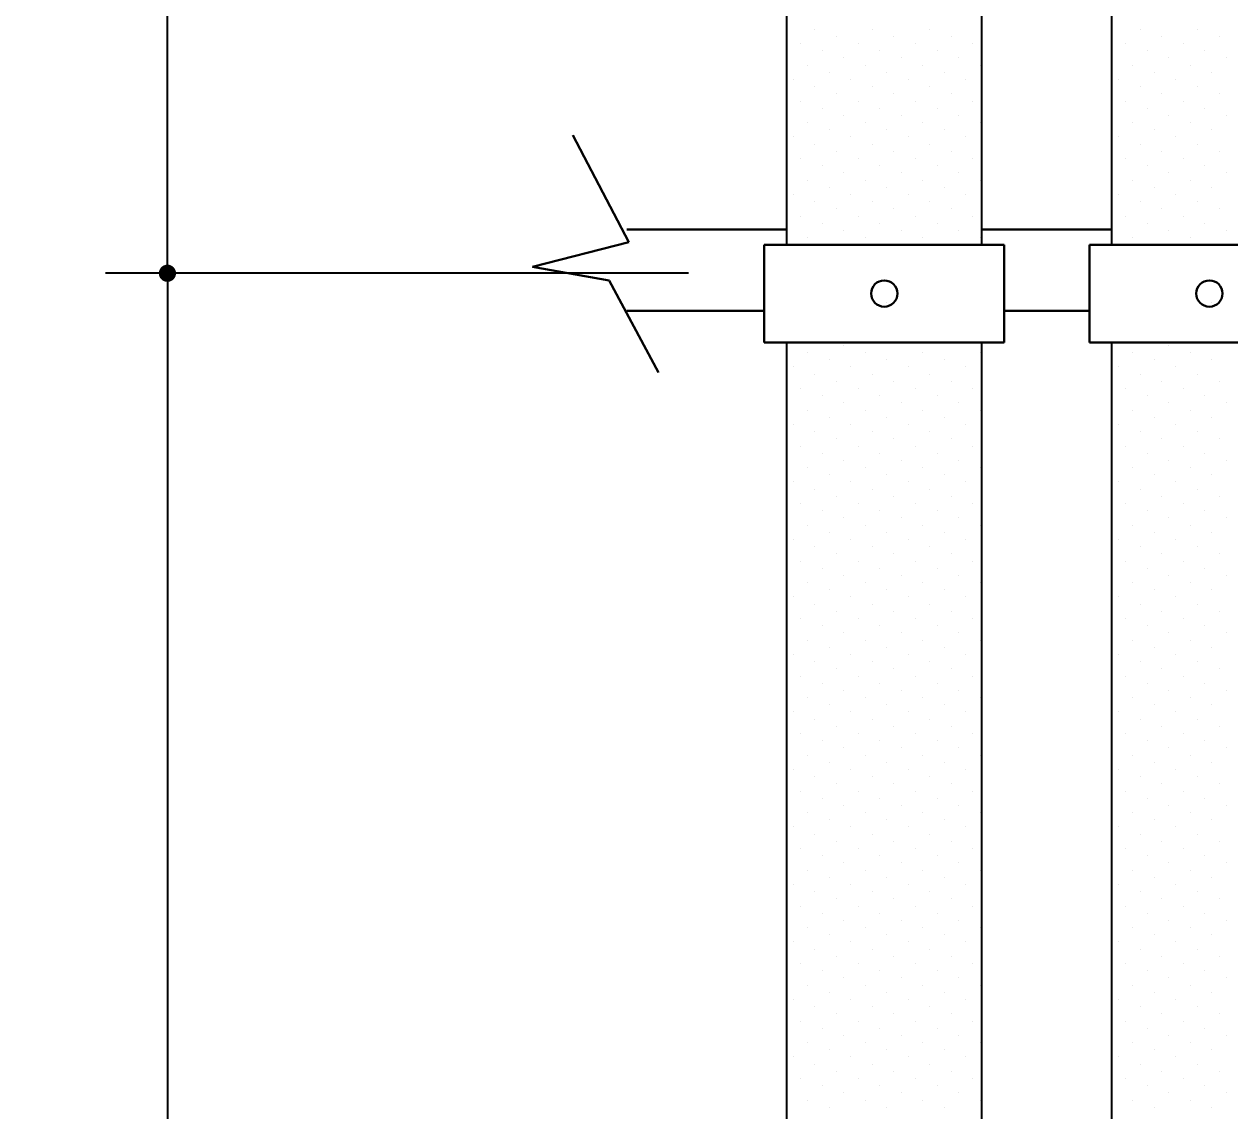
# Model space of a CAD drawing. Extents: x -508 to 92, y -98 to -31.
# Drawn here: x -128.366 to -124.86, y -48.148 to -44.99 of the extents above; entities that cross this region are included whole.
import ezdxf

# ---------------------------------------------------------------- set-up
doc = ezdxf.new("R2010")
doc.units = 0
doc.header["$MEASUREMENT"] = 0
doc.header["$PDMODE"] = 35
doc.layers.get('0').update_dxf_attribs({"linetype": 'CONTINUOUS', "lineweight": 30})
doc.layers.get('Defpoints').update_dxf_attribs({"linetype": 'CONTINUOUS'})
doc.layers.add('BLUE', color=3, linetype='CONTINUOUS')
doc.dimstyles.get("Standard").update_dxf_attribs({"dimtxt": 0.15, "dimasz": 0.05, "dimexe": 0.18, "dimexo": 0.0625, "dimgap": 0.09, "dimtad": 0, "dimtih": 1, "dimtoh": 1, "dimzin": 0, "dimdsep": 46, "dimtxsty": 'Standard', "dimblk": 'DOT', "dimcen": 0.09, "dimadec": 0, "dimazin": 0, "dimtfac": 1, "dimtofl": 0, "dimtmove": 0, "dimatfit": 3, "dimldrblk": 'DOT', "dimfxl": 1, "dimtolj": 1, "dimtzin": 0, "dimarcsym": 0})

# ---------------------------------------------------------------- blocks, each defined once
blk = doc.blocks.new('_Dot')
at = {"color": 0, "linetype": 'ByBlock', "lineweight": -2}
blk.add_line((-0.5, 0), (-1, 0), dxfattribs=at)
at = {"color": 0, "linetype": 'ByBlock', "const_width": 0.5}
blk.add_lwpolyline([(-0.25, 0, 1), (0.25, 0, 1)], format="xyb", close=True, dxfattribs=at)
blk = doc.blocks.new('*D47')
at = {"color": 0, "lineweight": -2, "transparency": 16777216}
for p, q in [((-126.4344, -45.7141), (-128.1293, -45.7141)), ((-127.9493, -45.7641), (-127.9493, -48.2056)), ((-127.9493, -50.977), (-127.9493, -48.5356)), ((-126.4567, -51.027), (-128.1293, -51.027))]:
    blk.add_line(p, q, dxfattribs=at)
at = {"layer": 'Defpoints', "color": 0, "transparency": 16777216}
for p in [(-126.3719, -45.7141), (-127.9493, -51.027), (-126.3942, -51.027)]:
    blk.add_point(p, dxfattribs=at)
at = {"color": 0, "lineweight": -2, "transparency": 16777216, "xscale": 0.05, "yscale": 0.05, "zscale": 0.05}
for p, rotation in [((-127.9493, -45.7141), 90), ((-127.9493, -51.027), 270)]:
    blk.add_blockref('_Dot', p, dxfattribs=dict(at, rotation=rotation))
at = {"color": 0, "transparency": 16777216, "insert": (-127.9493, -48.3706), "char_height": 0.15, "attachment_point": 5}
blk.add_mtext('\\A1;1000mm', dxfattribs=at)
blk = doc.blocks.new('*D48')
at = {"color": 0, "lineweight": -2, "transparency": 16777216}
for p, q in [((-126.4504, -40.5143), (-128.1293, -40.5143)), ((-127.9493, -40.5643), (-127.9493, -42.9492)), ((-127.9493, -45.6641), (-127.9493, -43.2792)), ((-126.4344, -45.7141), (-128.1293, -45.7141))]:
    blk.add_line(p, q, dxfattribs=at)
at = {"layer": 'Defpoints', "color": 0, "transparency": 16777216}
for p in [(-126.3879, -40.5143), (-127.9493, -45.7141), (-126.3719, -45.7141)]:
    blk.add_point(p, dxfattribs=at)
at = {"color": 0, "lineweight": -2, "transparency": 16777216, "xscale": 0.05, "yscale": 0.05, "zscale": 0.05}
for p, rotation in [((-127.9493, -40.5143), 90), ((-127.9493, -45.7141), 270)]:
    blk.add_blockref('_Dot', p, dxfattribs=dict(at, rotation=rotation))
at = {"color": 0, "transparency": 16777216, "insert": (-127.9493, -43.1142), "char_height": 0.15, "attachment_point": 5}
blk.add_mtext('\\A1;1000mm', dxfattribs=at)

msp = doc.modelspace()

# ---------------------------------------------------------------- linework, layer by layer
at = {"color": 0}
for p, q in [((-126.0668, -45.0047), (-126.0668, -45.0047)), ((-125.8997, -45.0047), (-125.8997, -45.0047)), ((-125.7326, -45.0047), (-125.7326, -45.0047)), ((-125.1215, -45.0047), (-125.1215, -45.0047)), ((-124.9544, -45.0047), (-124.9544, -45.0047)), ((-126.0042, -45.0256), (-126.0042, -45.0256)), ((-125.837, -45.0256), (-125.837, -45.0256)), ((-125.6699, -45.0256), (-125.6699, -45.0256)), ((-125.0589, -45.0256), (-125.0589, -45.0256)), ((-124.8918, -45.0256), (-124.8918, -45.0256)), ((-126.1086, -45.0465), (-126.1086, -45.0465)), ((-126.0459, -45.0674), (-126.0459, -45.0674)), ((-125.9415, -45.0465), (-125.9415, -45.0465)), ((-125.8788, -45.0674), (-125.8788, -45.0674)), ((-125.7744, -45.0465), (-125.7744, -45.0465)), ((-125.7117, -45.0674), (-125.7117, -45.0674)), ((-125.6073, -45.0465), (-125.6073, -45.0465)), ((-125.1633, -45.0465), (-125.1633, -45.0465)), ((-125.1006, -45.0674), (-125.1006, -45.0674)), ((-124.9962, -45.0465), (-124.9962, -45.0465)), ((-124.9335, -45.0674), (-124.9335, -45.0674)), ((-126.0877, -45.1092), (-126.0877, -45.1092)), ((-125.9833, -45.0883), (-125.9833, -45.0883)), ((-125.9206, -45.1092), (-125.9206, -45.1092)), ((-125.8162, -45.0883), (-125.8162, -45.0883)), ((-125.7535, -45.1092), (-125.7535, -45.1092)), ((-125.6491, -45.0883), (-125.6491, -45.0883)), ((-125.5864, -45.1092), (-125.5864, -45.1092)), ((-125.1424, -45.1092), (-125.1424, -45.1092)), ((-125.038, -45.0883), (-125.038, -45.0883)), ((-124.9753, -45.1092), (-124.9753, -45.1092)), ((-124.8709, -45.0883), (-124.8709, -45.0883)), ((-126.1295, -45.151), (-126.1295, -45.151)), ((-126.025, -45.1301), (-126.025, -45.1301)), ((-125.9624, -45.151), (-125.9624, -45.151)), ((-125.8579, -45.1301), (-125.8579, -45.1301)), ((-125.7953, -45.151), (-125.7953, -45.151)), ((-125.6908, -45.1301), (-125.6908, -45.1301)), ((-125.6282, -45.151), (-125.6282, -45.151)), ((-125.1842, -45.151), (-125.1842, -45.151)), ((-125.0798, -45.1301), (-125.0798, -45.1301)), ((-125.0171, -45.151), (-125.0171, -45.151)), ((-124.9126, -45.1301), (-124.9126, -45.1301)), ((-126.0668, -45.1718), (-126.0668, -45.1718)), ((-125.8997, -45.1718), (-125.8997, -45.1718)), ((-125.7326, -45.1718), (-125.7326, -45.1718)), ((-125.1215, -45.1718), (-125.1215, -45.1718)), ((-124.9544, -45.1718), (-124.9544, -45.1718)), ((-126.1086, -45.2136), (-126.1086, -45.2136)), ((-126.0042, -45.1927), (-126.0042, -45.1927)), ((-125.9415, -45.2136), (-125.9415, -45.2136)), ((-125.837, -45.1927), (-125.837, -45.1927)), ((-125.7744, -45.2136), (-125.7744, -45.2136)), ((-125.6699, -45.1927), (-125.6699, -45.1927)), ((-125.6073, -45.2136), (-125.6073, -45.2136)), ((-125.1633, -45.2136), (-125.1633, -45.2136)), ((-125.0589, -45.1927), (-125.0589, -45.1927)), ((-124.9962, -45.2136), (-124.9962, -45.2136)), ((-124.8918, -45.1927), (-124.8918, -45.1927)), ((-126.0459, -45.2345), (-126.0459, -45.2345)), ((-125.9833, -45.2554), (-125.9833, -45.2554)), ((-125.8788, -45.2345), (-125.8788, -45.2345)), ((-125.8162, -45.2554), (-125.8162, -45.2554)), ((-125.7117, -45.2345), (-125.7117, -45.2345)), ((-125.6491, -45.2554), (-125.6491, -45.2554)), ((-125.1006, -45.2345), (-125.1006, -45.2345)), ((-125.038, -45.2554), (-125.038, -45.2554)), ((-124.9335, -45.2345), (-124.9335, -45.2345)), ((-124.8709, -45.2554), (-124.8709, -45.2554)), ((-126.0877, -45.2763), (-126.0877, -45.2763)), ((-125.9206, -45.2763), (-125.9206, -45.2763)), ((-125.7535, -45.2763), (-125.7535, -45.2763)), ((-125.5864, -45.2763), (-125.5864, -45.2763)), ((-125.1424, -45.2763), (-125.1424, -45.2763)), ((-124.9753, -45.2763), (-124.9753, -45.2763)), ((-126.1295, -45.3181), (-126.1295, -45.3181)), ((-126.025, -45.2972), (-126.025, -45.2972)), ((-125.9624, -45.3181), (-125.9624, -45.3181)), ((-125.8579, -45.2972), (-125.8579, -45.2972)), ((-125.7953, -45.3181), (-125.7953, -45.3181)), ((-125.6908, -45.2972), (-125.6908, -45.2972)), ((-125.6282, -45.3181), (-125.6282, -45.3181)), ((-125.1842, -45.3181), (-125.1842, -45.3181)), ((-125.0798, -45.2972), (-125.0798, -45.2972)), ((-125.0171, -45.3181), (-125.0171, -45.3181)), ((-124.9126, -45.2972), (-124.9126, -45.2972)), ((-126.0668, -45.3389), (-126.0668, -45.3389)), ((-126.0042, -45.3598), (-126.0042, -45.3598)), ((-125.8997, -45.3389), (-125.8997, -45.3389)), ((-125.837, -45.3598), (-125.837, -45.3598)), ((-125.7326, -45.3389), (-125.7326, -45.3389)), ((-125.6699, -45.3598), (-125.6699, -45.3598)), ((-125.1215, -45.3389), (-125.1215, -45.3389)), ((-125.0589, -45.3598), (-125.0589, -45.3598)), ((-124.9544, -45.3389), (-124.9544, -45.3389)), ((-124.8918, -45.3598), (-124.8918, -45.3598)), ((-126.1086, -45.3807), (-126.1086, -45.3807)), ((-125.9415, -45.3807), (-125.9415, -45.3807)), ((-125.7744, -45.3807), (-125.7744, -45.3807)), ((-125.6073, -45.3807), (-125.6073, -45.3807)), ((-125.1633, -45.3807), (-125.1633, -45.3807)), ((-124.9962, -45.3807), (-124.9962, -45.3807)), ((-126.0459, -45.4016), (-126.0459, -45.4016)), ((-125.9833, -45.4225), (-125.9833, -45.4225)), ((-125.8788, -45.4016), (-125.8788, -45.4016)), ((-125.8162, -45.4225), (-125.8162, -45.4225)), ((-125.7117, -45.4016), (-125.7117, -45.4016)), ((-125.6491, -45.4225), (-125.6491, -45.4225)), ((-125.1006, -45.4016), (-125.1006, -45.4016)), ((-125.038, -45.4225), (-125.038, -45.4225)), ((-124.9335, -45.4016), (-124.9335, -45.4016)), ((-124.8709, -45.4225), (-124.8709, -45.4225)), ((-126.0877, -45.4434), (-126.0877, -45.4434)), ((-126.025, -45.4643), (-126.025, -45.4643)), ((-125.9206, -45.4434), (-125.9206, -45.4434)), ((-125.8579, -45.4643), (-125.8579, -45.4643)), ((-125.7535, -45.4434), (-125.7535, -45.4434)), ((-125.6908, -45.4643), (-125.6908, -45.4643)), ((-125.5864, -45.4434), (-125.5864, -45.4434)), ((-125.1424, -45.4434), (-125.1424, -45.4434)), ((-125.0798, -45.4643), (-125.0798, -45.4643)), ((-124.9753, -45.4434), (-124.9753, -45.4434)), ((-124.9126, -45.4643), (-124.9126, -45.4643)), ((-126.1295, -45.4852), (-126.1295, -45.4852)), ((-125.9624, -45.4852), (-125.9624, -45.4852)), ((-125.7953, -45.4852), (-125.7953, -45.4852)), ((-125.6282, -45.4852), (-125.6282, -45.4852)), ((-125.1842, -45.4852), (-125.1842, -45.4852)), ((-125.0171, -45.4852), (-125.0171, -45.4852)), ((-126.0668, -45.5061), (-126.0668, -45.5061)), ((-126.0042, -45.5269), (-126.0042, -45.5269)), ((-125.8997, -45.5061), (-125.8997, -45.5061)), ((-125.837, -45.5269), (-125.837, -45.5269)), ((-125.7326, -45.5061), (-125.7326, -45.5061)), ((-125.6699, -45.5269), (-125.6699, -45.5269)), ((-125.1215, -45.5061), (-125.1215, -45.5061)), ((-125.0589, -45.5269), (-125.0589, -45.5269)), ((-124.9544, -45.5061), (-124.9544, -45.5061)), ((-124.8918, -45.5269), (-124.8918, -45.5269)), ((-126.1086, -45.5478), (-126.1086, -45.5478)), ((-126.0459, -45.5687), (-126.0459, -45.5687)), ((-125.9415, -45.5478), (-125.9415, -45.5478)), ((-125.8788, -45.5687), (-125.8788, -45.5687)), ((-125.7744, -45.5478), (-125.7744, -45.5478)), ((-125.7117, -45.5687), (-125.7117, -45.5687)), ((-125.6073, -45.5478), (-125.6073, -45.5478)), ((-125.1633, -45.5478), (-125.1633, -45.5478)), ((-125.1006, -45.5687), (-125.1006, -45.5687)), ((-124.9962, -45.5478), (-124.9962, -45.5478)), ((-124.9335, -45.5687), (-124.9335, -45.5687)), ((-125.9833, -45.5896), (-125.9833, -45.5896)), ((-125.8162, -45.5896), (-125.8162, -45.5896)), ((-125.6491, -45.5896), (-125.6491, -45.5896)), ((-125.038, -45.5896), (-125.038, -45.5896)), ((-124.8709, -45.5896), (-124.8709, -45.5896)), ((-126.0877, -45.6105), (-126.0877, -45.6105)), ((-125.9206, -45.6105), (-125.9206, -45.6105)), ((-125.7535, -45.6105), (-125.7535, -45.6105)), ((-125.5864, -45.6105), (-125.5864, -45.6105)), ((-125.5237, -45.6314), (-125.5237, -45.6314)), ((-125.1424, -45.6105), (-125.1424, -45.6105)), ((-124.9753, -45.6105), (-124.9753, -45.6105)), ((-125.8579, -45.7985), (-125.8579, -45.7985)), ((-124.9126, -45.7985), (-124.9126, -45.7985)), ((-126.0877, -45.9447), (-126.0877, -45.9447)), ((-125.9833, -45.9238), (-125.9833, -45.9238)), ((-125.9206, -45.9447), (-125.9206, -45.9447)), ((-125.7535, -45.9447), (-125.7535, -45.9447)), ((-125.5864, -45.9447), (-125.5864, -45.9447)), ((-125.1424, -45.9447), (-125.1424, -45.9447)), ((-125.038, -45.9238), (-125.038, -45.9238)), ((-124.9753, -45.9447), (-124.9753, -45.9447)), ((-126.1295, -45.9865), (-126.1295, -45.9865)), ((-126.025, -45.9656), (-126.025, -45.9656)), ((-125.9624, -45.9865), (-125.9624, -45.9865)), ((-125.8579, -45.9656), (-125.8579, -45.9656)), ((-125.7953, -45.9865), (-125.7953, -45.9865)), ((-125.6908, -45.9656), (-125.6908, -45.9656)), ((-125.6282, -45.9865), (-125.6282, -45.9865)), ((-125.1842, -45.9865), (-125.1842, -45.9865)), ((-125.0798, -45.9656), (-125.0798, -45.9656)), ((-125.0171, -45.9865), (-125.0171, -45.9865)), ((-124.9126, -45.9656), (-124.9126, -45.9656)), ((-126.0668, -46.0074), (-126.0668, -46.0074)), ((-125.8997, -46.0074), (-125.8997, -46.0074)), ((-125.7326, -46.0074), (-125.7326, -46.0074)), ((-125.1215, -46.0074), (-125.1215, -46.0074)), ((-124.9544, -46.0074), (-124.9544, -46.0074)), ((-126.1086, -46.0491), (-126.1086, -46.0491)), ((-126.0042, -46.0283), (-126.0042, -46.0283)), ((-125.9415, -46.0491), (-125.9415, -46.0491)), ((-125.837, -46.0283), (-125.837, -46.0283)), ((-125.7744, -46.0491), (-125.7744, -46.0491)), ((-125.6699, -46.0283), (-125.6699, -46.0283)), ((-125.6073, -46.0491), (-125.6073, -46.0491)), ((-125.1633, -46.0491), (-125.1633, -46.0491)), ((-125.0589, -46.0283), (-125.0589, -46.0283)), ((-124.9962, -46.0491), (-124.9962, -46.0491)), ((-124.8918, -46.0283), (-124.8918, -46.0283)), ((-126.0459, -46.07), (-126.0459, -46.07)), ((-125.9833, -46.0909), (-125.9833, -46.0909)), ((-125.8788, -46.07), (-125.8788, -46.07)), ((-125.8162, -46.0909), (-125.8162, -46.0909)), ((-125.7117, -46.07), (-125.7117, -46.07)), ((-125.6491, -46.0909), (-125.6491, -46.0909)), ((-125.1006, -46.07), (-125.1006, -46.07)), ((-125.038, -46.0909), (-125.038, -46.0909)), ((-124.9335, -46.07), (-124.9335, -46.07)), ((-124.8709, -46.0909), (-124.8709, -46.0909)), ((-126.0877, -46.1118), (-126.0877, -46.1118)), ((-126.025, -46.1327), (-126.025, -46.1327)), ((-125.9206, -46.1118), (-125.9206, -46.1118)), ((-125.8579, -46.1327), (-125.8579, -46.1327)), ((-125.7535, -46.1118), (-125.7535, -46.1118)), ((-125.6908, -46.1327), (-125.6908, -46.1327)), ((-125.5864, -46.1118), (-125.5864, -46.1118)), ((-125.1424, -46.1118), (-125.1424, -46.1118)), ((-125.0798, -46.1327), (-125.0798, -46.1327)), ((-124.9753, -46.1118), (-124.9753, -46.1118)), ((-124.9126, -46.1327), (-124.9126, -46.1327)), ((-126.1295, -46.1536), (-126.1295, -46.1536)), ((-125.9624, -46.1536), (-125.9624, -46.1536)), ((-125.7953, -46.1536), (-125.7953, -46.1536)), ((-125.6282, -46.1536), (-125.6282, -46.1536)), ((-125.1842, -46.1536), (-125.1842, -46.1536)), ((-125.0171, -46.1536), (-125.0171, -46.1536)), ((-126.0668, -46.1745), (-126.0668, -46.1745)), ((-126.0042, -46.1954), (-126.0042, -46.1954)), ((-125.8997, -46.1745), (-125.8997, -46.1745)), ((-125.837, -46.1954), (-125.837, -46.1954)), ((-125.7326, -46.1745), (-125.7326, -46.1745)), ((-125.6699, -46.1954), (-125.6699, -46.1954)), ((-125.1215, -46.1745), (-125.1215, -46.1745)), ((-125.0589, -46.1954), (-125.0589, -46.1954)), ((-124.9544, -46.1745), (-124.9544, -46.1745)), ((-124.8918, -46.1954), (-124.8918, -46.1954)), ((-126.1086, -46.2162), (-126.1086, -46.2162)), ((-126.0459, -46.2371), (-126.0459, -46.2371)), ((-125.9415, -46.2162), (-125.9415, -46.2162)), ((-125.8788, -46.2371), (-125.8788, -46.2371)), ((-125.7744, -46.2162), (-125.7744, -46.2162)), ((-125.7117, -46.2371), (-125.7117, -46.2371)), ((-125.6073, -46.2162), (-125.6073, -46.2162)), ((-125.1633, -46.2162), (-125.1633, -46.2162)), ((-125.1006, -46.2371), (-125.1006, -46.2371)), ((-124.9962, -46.2162), (-124.9962, -46.2162)), ((-124.9335, -46.2371), (-124.9335, -46.2371)), ((-125.9833, -46.258), (-125.9833, -46.258)), ((-125.8162, -46.258), (-125.8162, -46.258)), ((-125.6491, -46.258), (-125.6491, -46.258)), ((-125.038, -46.258), (-125.038, -46.258)), ((-124.8709, -46.258), (-124.8709, -46.258)), ((-126.0877, -46.2789), (-126.0877, -46.2789)), ((-126.025, -46.2998), (-126.025, -46.2998)), ((-125.9206, -46.2789), (-125.9206, -46.2789)), ((-125.8579, -46.2998), (-125.8579, -46.2998)), ((-125.7535, -46.2789), (-125.7535, -46.2789)), ((-125.6908, -46.2998), (-125.6908, -46.2998)), ((-125.5864, -46.2789), (-125.5864, -46.2789)), ((-125.1424, -46.2789), (-125.1424, -46.2789)), ((-125.0798, -46.2998), (-125.0798, -46.2998)), ((-124.9753, -46.2789), (-124.9753, -46.2789)), ((-124.9126, -46.2998), (-124.9126, -46.2998)), ((-126.1295, -46.3207), (-126.1295, -46.3207)), ((-126.0668, -46.3416), (-126.0668, -46.3416)), ((-125.9624, -46.3207), (-125.9624, -46.3207)), ((-125.8997, -46.3416), (-125.8997, -46.3416)), ((-125.7953, -46.3207), (-125.7953, -46.3207)), ((-125.7326, -46.3416), (-125.7326, -46.3416)), ((-125.6282, -46.3207), (-125.6282, -46.3207)), ((-125.1842, -46.3207), (-125.1842, -46.3207)), ((-125.1215, -46.3416), (-125.1215, -46.3416)), ((-125.0171, -46.3207), (-125.0171, -46.3207)), ((-124.9544, -46.3416), (-124.9544, -46.3416)), ((-126.0042, -46.3625), (-126.0042, -46.3625)), ((-125.837, -46.3625), (-125.837, -46.3625)), ((-125.6699, -46.3625), (-125.6699, -46.3625)), ((-125.0589, -46.3625), (-125.0589, -46.3625)), ((-124.8918, -46.3625), (-124.8918, -46.3625)), ((-126.1086, -46.3833), (-126.1086, -46.3833)), ((-126.0459, -46.4042), (-126.0459, -46.4042)), ((-125.9415, -46.3833), (-125.9415, -46.3833)), ((-125.8788, -46.4042), (-125.8788, -46.4042)), ((-125.7744, -46.3833), (-125.7744, -46.3833)), ((-125.7117, -46.4042), (-125.7117, -46.4042)), ((-125.6073, -46.3833), (-125.6073, -46.3833)), ((-125.1633, -46.3833), (-125.1633, -46.3833)), ((-125.1006, -46.4042), (-125.1006, -46.4042)), ((-124.9962, -46.3833), (-124.9962, -46.3833)), ((-124.9335, -46.4042), (-124.9335, -46.4042)), ((-126.0877, -46.446), (-126.0877, -46.446)), ((-125.9833, -46.4251), (-125.9833, -46.4251)), ((-125.9206, -46.446), (-125.9206, -46.446)), ((-125.8162, -46.4251), (-125.8162, -46.4251)), ((-125.7535, -46.446), (-125.7535, -46.446)), ((-125.6491, -46.4251), (-125.6491, -46.4251)), ((-125.5864, -46.446), (-125.5864, -46.446)), ((-125.1424, -46.446), (-125.1424, -46.446)), ((-125.038, -46.4251), (-125.038, -46.4251)), ((-124.9753, -46.446), (-124.9753, -46.446)), ((-124.8709, -46.4251), (-124.8709, -46.4251)), ((-126.025, -46.4669), (-126.025, -46.4669)), ((-125.8579, -46.4669), (-125.8579, -46.4669)), ((-125.6908, -46.4669), (-125.6908, -46.4669)), ((-125.0798, -46.4669), (-125.0798, -46.4669)), ((-124.9126, -46.4669), (-124.9126, -46.4669)), ((-126.1295, -46.4878), (-126.1295, -46.4878)), ((-126.0668, -46.5087), (-126.0668, -46.5087)), ((-125.9624, -46.4878), (-125.9624, -46.4878)), ((-125.8997, -46.5087), (-125.8997, -46.5087)), ((-125.7953, -46.4878), (-125.7953, -46.4878)), ((-125.7326, -46.5087), (-125.7326, -46.5087)), ((-125.6282, -46.4878), (-125.6282, -46.4878)), ((-125.1842, -46.4878), (-125.1842, -46.4878)), ((-125.1215, -46.5087), (-125.1215, -46.5087)), ((-125.0171, -46.4878), (-125.0171, -46.4878)), ((-124.9544, -46.5087), (-124.9544, -46.5087)), ((-126.1086, -46.5505), (-126.1086, -46.5505)), ((-126.0042, -46.5296), (-126.0042, -46.5296)), ((-125.9415, -46.5505), (-125.9415, -46.5505)), ((-125.837, -46.5296), (-125.837, -46.5296)), ((-125.7744, -46.5505), (-125.7744, -46.5505)), ((-125.6699, -46.5296), (-125.6699, -46.5296)), ((-125.6073, -46.5505), (-125.6073, -46.5505)), ((-125.1633, -46.5505), (-125.1633, -46.5505)), ((-125.0589, -46.5296), (-125.0589, -46.5296)), ((-124.9962, -46.5505), (-124.9962, -46.5505)), ((-124.8918, -46.5296), (-124.8918, -46.5296)), ((-126.0459, -46.5713), (-126.0459, -46.5713)), ((-125.8788, -46.5713), (-125.8788, -46.5713)), ((-125.7117, -46.5713), (-125.7117, -46.5713)), ((-125.1006, -46.5713), (-125.1006, -46.5713)), ((-124.9335, -46.5713), (-124.9335, -46.5713)), ((-126.0877, -46.6131), (-126.0877, -46.6131)), ((-125.9833, -46.5922), (-125.9833, -46.5922)), ((-125.9206, -46.6131), (-125.9206, -46.6131)), ((-125.8162, -46.5922), (-125.8162, -46.5922)), ((-125.7535, -46.6131), (-125.7535, -46.6131)), ((-125.6491, -46.5922), (-125.6491, -46.5922)), ((-125.5864, -46.6131), (-125.5864, -46.6131)), ((-125.1424, -46.6131), (-125.1424, -46.6131)), ((-125.038, -46.5922), (-125.038, -46.5922)), ((-124.9753, -46.6131), (-124.9753, -46.6131)), ((-124.8709, -46.5922), (-124.8709, -46.5922)), ((-126.1295, -46.6549), (-126.1295, -46.6549)), ((-126.025, -46.634), (-126.025, -46.634)), ((-125.9624, -46.6549), (-125.9624, -46.6549)), ((-125.8579, -46.634), (-125.8579, -46.634)), ((-125.7953, -46.6549), (-125.7953, -46.6549)), ((-125.6908, -46.634), (-125.6908, -46.634)), ((-125.6282, -46.6549), (-125.6282, -46.6549)), ((-125.1842, -46.6549), (-125.1842, -46.6549)), ((-125.0798, -46.634), (-125.0798, -46.634)), ((-125.0171, -46.6549), (-125.0171, -46.6549)), ((-124.9126, -46.634), (-124.9126, -46.634)), ((-126.0668, -46.6758), (-126.0668, -46.6758)), ((-125.8997, -46.6758), (-125.8997, -46.6758)), ((-125.7326, -46.6758), (-125.7326, -46.6758)), ((-125.1215, -46.6758), (-125.1215, -46.6758)), ((-124.9544, -46.6758), (-124.9544, -46.6758)), ((-126.1086, -46.7176), (-126.1086, -46.7176)), ((-126.0042, -46.6967), (-126.0042, -46.6967)), ((-125.9415, -46.7176), (-125.9415, -46.7176)), ((-125.837, -46.6967), (-125.837, -46.6967)), ((-125.7744, -46.7176), (-125.7744, -46.7176)), ((-125.6699, -46.6967), (-125.6699, -46.6967)), ((-125.6073, -46.7176), (-125.6073, -46.7176)), ((-125.1633, -46.7176), (-125.1633, -46.7176)), ((-125.0589, -46.6967), (-125.0589, -46.6967)), ((-124.9962, -46.7176), (-124.9962, -46.7176)), ((-124.8918, -46.6967), (-124.8918, -46.6967)), ((-126.0459, -46.7384), (-126.0459, -46.7384)), ((-125.9833, -46.7593), (-125.9833, -46.7593)), ((-125.8788, -46.7384), (-125.8788, -46.7384)), ((-125.8162, -46.7593), (-125.8162, -46.7593)), ((-125.7117, -46.7384), (-125.7117, -46.7384)), ((-125.6491, -46.7593), (-125.6491, -46.7593)), ((-125.1006, -46.7384), (-125.1006, -46.7384)), ((-125.038, -46.7593), (-125.038, -46.7593)), ((-124.9335, -46.7384), (-124.9335, -46.7384)), ((-124.8709, -46.7593), (-124.8709, -46.7593)), ((-126.0877, -46.7802), (-126.0877, -46.7802)), ((-125.9206, -46.7802), (-125.9206, -46.7802)), ((-125.7535, -46.7802), (-125.7535, -46.7802)), ((-125.5864, -46.7802), (-125.5864, -46.7802)), ((-125.1424, -46.7802), (-125.1424, -46.7802)), ((-124.9753, -46.7802), (-124.9753, -46.7802)), ((-126.1295, -46.822), (-126.1295, -46.822)), ((-126.025, -46.8011), (-126.025, -46.8011)), ((-125.9624, -46.822), (-125.9624, -46.822)), ((-125.8579, -46.8011), (-125.8579, -46.8011)), ((-125.7953, -46.822), (-125.7953, -46.822)), ((-125.6908, -46.8011), (-125.6908, -46.8011)), ((-125.6282, -46.822), (-125.6282, -46.822)), ((-125.1842, -46.822), (-125.1842, -46.822)), ((-125.0798, -46.8011), (-125.0798, -46.8011)), ((-125.0171, -46.822), (-125.0171, -46.822)), ((-124.9126, -46.8011), (-124.9126, -46.8011)), ((-126.0668, -46.8429), (-126.0668, -46.8429)), ((-126.0042, -46.8638), (-126.0042, -46.8638)), ((-125.8997, -46.8429), (-125.8997, -46.8429)), ((-125.837, -46.8638), (-125.837, -46.8638)), ((-125.7326, -46.8429), (-125.7326, -46.8429)), ((-125.6699, -46.8638), (-125.6699, -46.8638)), ((-125.1215, -46.8429), (-125.1215, -46.8429)), ((-125.0589, -46.8638), (-125.0589, -46.8638)), ((-124.9544, -46.8429), (-124.9544, -46.8429)), ((-124.8918, -46.8638), (-124.8918, -46.8638)), ((-126.1086, -46.8847), (-126.1086, -46.8847)), ((-125.9415, -46.8847), (-125.9415, -46.8847)), ((-125.7744, -46.8847), (-125.7744, -46.8847)), ((-125.6073, -46.8847), (-125.6073, -46.8847)), ((-125.1633, -46.8847), (-125.1633, -46.8847)), ((-124.9962, -46.8847), (-124.9962, -46.8847)), ((-126.0459, -46.9055), (-126.0459, -46.9055)), ((-125.9833, -46.9264), (-125.9833, -46.9264)), ((-125.8788, -46.9055), (-125.8788, -46.9055)), ((-125.8162, -46.9264), (-125.8162, -46.9264)), ((-125.7117, -46.9055), (-125.7117, -46.9055)), ((-125.6491, -46.9264), (-125.6491, -46.9264)), ((-125.1006, -46.9055), (-125.1006, -46.9055)), ((-125.038, -46.9264), (-125.038, -46.9264)), ((-124.9335, -46.9055), (-124.9335, -46.9055)), ((-124.8709, -46.9264), (-124.8709, -46.9264)), ((-126.0877, -46.9473), (-126.0877, -46.9473)), ((-126.025, -46.9682), (-126.025, -46.9682)), ((-125.9206, -46.9473), (-125.9206, -46.9473)), ((-125.8579, -46.9682), (-125.8579, -46.9682)), ((-125.7535, -46.9473), (-125.7535, -46.9473)), ((-125.6908, -46.9682), (-125.6908, -46.9682)), ((-125.5864, -46.9473), (-125.5864, -46.9473)), ((-125.1424, -46.9473), (-125.1424, -46.9473)), ((-125.0798, -46.9682), (-125.0798, -46.9682)), ((-124.9753, -46.9473), (-124.9753, -46.9473)), ((-124.9126, -46.9682), (-124.9126, -46.9682)), ((-126.1295, -46.9891), (-126.1295, -46.9891)), ((-125.9624, -46.9891), (-125.9624, -46.9891)), ((-125.7953, -46.9891), (-125.7953, -46.9891)), ((-125.6282, -46.9891), (-125.6282, -46.9891)), ((-125.1842, -46.9891), (-125.1842, -46.9891)), ((-125.0171, -46.9891), (-125.0171, -46.9891)), ((-126.0668, -47.01), (-126.0668, -47.01)), ((-126.0042, -47.0309), (-126.0042, -47.0309)), ((-125.8997, -47.01), (-125.8997, -47.01)), ((-125.837, -47.0309), (-125.837, -47.0309)), ((-125.7326, -47.01), (-125.7326, -47.01)), ((-125.6699, -47.0309), (-125.6699, -47.0309)), ((-125.1215, -47.01), (-125.1215, -47.01)), ((-125.0589, -47.0309), (-125.0589, -47.0309)), ((-124.9544, -47.01), (-124.9544, -47.01)), ((-124.8918, -47.0309), (-124.8918, -47.0309)), ((-126.1086, -47.0518), (-126.1086, -47.0518)), ((-126.0459, -47.0727), (-126.0459, -47.0727)), ((-125.9415, -47.0518), (-125.9415, -47.0518)), ((-125.8788, -47.0727), (-125.8788, -47.0727)), ((-125.7744, -47.0518), (-125.7744, -47.0518)), ((-125.7117, -47.0727), (-125.7117, -47.0727)), ((-125.6073, -47.0518), (-125.6073, -47.0518)), ((-125.1633, -47.0518), (-125.1633, -47.0518)), ((-125.1006, -47.0727), (-125.1006, -47.0727)), ((-124.9962, -47.0518), (-124.9962, -47.0518)), ((-124.9335, -47.0727), (-124.9335, -47.0727)), ((-125.9833, -47.0935), (-125.9833, -47.0935)), ((-125.8162, -47.0935), (-125.8162, -47.0935)), ((-125.6491, -47.0935), (-125.6491, -47.0935)), ((-125.038, -47.0935), (-125.038, -47.0935)), ((-124.8709, -47.0935), (-124.8709, -47.0935)), ((-126.0877, -47.1144), (-126.0877, -47.1144)), ((-126.025, -47.1353), (-126.025, -47.1353)), ((-125.9206, -47.1144), (-125.9206, -47.1144)), ((-125.8579, -47.1353), (-125.8579, -47.1353)), ((-125.7535, -47.1144), (-125.7535, -47.1144)), ((-125.6908, -47.1353), (-125.6908, -47.1353)), ((-125.5864, -47.1144), (-125.5864, -47.1144)), ((-125.1424, -47.1144), (-125.1424, -47.1144)), ((-125.0798, -47.1353), (-125.0798, -47.1353)), ((-124.9753, -47.1144), (-124.9753, -47.1144)), ((-124.9126, -47.1353), (-124.9126, -47.1353)), ((-126.1295, -47.1562), (-126.1295, -47.1562)), ((-126.0668, -47.1771), (-126.0668, -47.1771)), ((-125.9624, -47.1562), (-125.9624, -47.1562)), ((-125.8997, -47.1771), (-125.8997, -47.1771)), ((-125.7953, -47.1562), (-125.7953, -47.1562)), ((-125.7326, -47.1771), (-125.7326, -47.1771)), ((-125.6282, -47.1562), (-125.6282, -47.1562)), ((-125.1842, -47.1562), (-125.1842, -47.1562)), ((-125.1215, -47.1771), (-125.1215, -47.1771)), ((-125.0171, -47.1562), (-125.0171, -47.1562)), ((-124.9544, -47.1771), (-124.9544, -47.1771)), ((-126.1086, -47.2189), (-126.1086, -47.2189)), ((-126.0042, -47.198), (-126.0042, -47.198)), ((-125.9415, -47.2189), (-125.9415, -47.2189)), ((-125.837, -47.198), (-125.837, -47.198)), ((-125.7744, -47.2189), (-125.7744, -47.2189)), ((-125.6699, -47.198), (-125.6699, -47.198)), ((-125.6073, -47.2189), (-125.6073, -47.2189)), ((-125.1633, -47.2189), (-125.1633, -47.2189)), ((-125.0589, -47.198), (-125.0589, -47.198)), ((-124.9962, -47.2189), (-124.9962, -47.2189)), ((-124.8918, -47.198), (-124.8918, -47.198)), ((-126.0459, -47.2398), (-126.0459, -47.2398)), ((-125.8788, -47.2398), (-125.8788, -47.2398)), ((-125.7117, -47.2398), (-125.7117, -47.2398)), ((-125.1006, -47.2398), (-125.1006, -47.2398)), ((-124.9335, -47.2398), (-124.9335, -47.2398)), ((-126.0877, -47.2815), (-126.0877, -47.2815)), ((-125.9833, -47.2606), (-125.9833, -47.2606)), ((-125.9206, -47.2815), (-125.9206, -47.2815)), ((-125.8162, -47.2606), (-125.8162, -47.2606)), ((-125.7535, -47.2815), (-125.7535, -47.2815)), ((-125.6491, -47.2606), (-125.6491, -47.2606)), ((-125.5864, -47.2815), (-125.5864, -47.2815)), ((-125.1424, -47.2815), (-125.1424, -47.2815)), ((-125.038, -47.2606), (-125.038, -47.2606)), ((-124.9753, -47.2815), (-124.9753, -47.2815)), ((-124.8709, -47.2606), (-124.8709, -47.2606)), ((-126.1295, -47.3233), (-126.1295, -47.3233)), ((-126.025, -47.3024), (-126.025, -47.3024)), ((-125.9624, -47.3233), (-125.9624, -47.3233)), ((-125.8579, -47.3024), (-125.8579, -47.3024)), ((-125.7953, -47.3233), (-125.7953, -47.3233)), ((-125.6908, -47.3024), (-125.6908, -47.3024)), ((-125.6282, -47.3233), (-125.6282, -47.3233)), ((-125.1842, -47.3233), (-125.1842, -47.3233)), ((-125.0798, -47.3024), (-125.0798, -47.3024)), ((-125.0171, -47.3233), (-125.0171, -47.3233)), ((-124.9126, -47.3024), (-124.9126, -47.3024)), ((-126.0668, -47.3442), (-126.0668, -47.3442)), ((-125.8997, -47.3442), (-125.8997, -47.3442)), ((-125.7326, -47.3442), (-125.7326, -47.3442)), ((-125.1215, -47.3442), (-125.1215, -47.3442)), ((-124.9544, -47.3442), (-124.9544, -47.3442)), ((-126.1086, -47.386), (-126.1086, -47.386)), ((-126.0042, -47.3651), (-126.0042, -47.3651)), ((-125.9415, -47.386), (-125.9415, -47.386)), ((-125.837, -47.3651), (-125.837, -47.3651)), ((-125.7744, -47.386), (-125.7744, -47.386)), ((-125.6699, -47.3651), (-125.6699, -47.3651)), ((-125.6073, -47.386), (-125.6073, -47.386)), ((-125.1633, -47.386), (-125.1633, -47.386)), ((-125.0589, -47.3651), (-125.0589, -47.3651)), ((-124.9962, -47.386), (-124.9962, -47.386)), ((-124.8918, -47.3651), (-124.8918, -47.3651)), ((-126.0459, -47.4069), (-126.0459, -47.4069)), ((-125.9833, -47.4278), (-125.9833, -47.4278)), ((-125.8788, -47.4069), (-125.8788, -47.4069)), ((-125.8162, -47.4278), (-125.8162, -47.4278)), ((-125.7117, -47.4069), (-125.7117, -47.4069)), ((-125.6491, -47.4278), (-125.6491, -47.4278)), ((-125.1006, -47.4069), (-125.1006, -47.4069)), ((-125.038, -47.4278), (-125.038, -47.4278)), ((-124.9335, -47.4069), (-124.9335, -47.4069)), ((-124.8709, -47.4278), (-124.8709, -47.4278)), ((-126.0877, -47.4486), (-126.0877, -47.4486)), ((-125.9206, -47.4486), (-125.9206, -47.4486)), ((-125.7535, -47.4486), (-125.7535, -47.4486)), ((-125.5864, -47.4486), (-125.5864, -47.4486)), ((-125.1424, -47.4486), (-125.1424, -47.4486)), ((-124.9753, -47.4486), (-124.9753, -47.4486)), ((-126.1295, -47.4904), (-126.1295, -47.4904)), ((-126.025, -47.4695), (-126.025, -47.4695)), ((-125.9624, -47.4904), (-125.9624, -47.4904)), ((-125.8579, -47.4695), (-125.8579, -47.4695)), ((-125.7953, -47.4904), (-125.7953, -47.4904)), ((-125.6908, -47.4695), (-125.6908, -47.4695)), ((-125.6282, -47.4904), (-125.6282, -47.4904)), ((-125.1842, -47.4904), (-125.1842, -47.4904)), ((-125.0798, -47.4695), (-125.0798, -47.4695)), ((-125.0171, -47.4904), (-125.0171, -47.4904)), ((-124.9126, -47.4695), (-124.9126, -47.4695)), ((-126.0668, -47.5113), (-126.0668, -47.5113)), ((-126.0042, -47.5322), (-126.0042, -47.5322)), ((-125.8997, -47.5113), (-125.8997, -47.5113)), ((-125.837, -47.5322), (-125.837, -47.5322)), ((-125.7326, -47.5113), (-125.7326, -47.5113)), ((-125.6699, -47.5322), (-125.6699, -47.5322)), ((-125.1215, -47.5113), (-125.1215, -47.5113)), ((-125.0589, -47.5322), (-125.0589, -47.5322)), ((-124.9544, -47.5113), (-124.9544, -47.5113)), ((-124.8918, -47.5322), (-124.8918, -47.5322)), ((-126.1086, -47.5531), (-126.1086, -47.5531)), ((-125.9415, -47.5531), (-125.9415, -47.5531)), ((-125.7744, -47.5531), (-125.7744, -47.5531)), ((-125.6073, -47.5531), (-125.6073, -47.5531)), ((-125.1633, -47.5531), (-125.1633, -47.5531)), ((-124.9962, -47.5531), (-124.9962, -47.5531)), ((-126.0459, -47.574), (-126.0459, -47.574)), ((-125.9833, -47.5949), (-125.9833, -47.5949)), ((-125.8788, -47.574), (-125.8788, -47.574)), ((-125.8162, -47.5949), (-125.8162, -47.5949)), ((-125.7117, -47.574), (-125.7117, -47.574)), ((-125.6491, -47.5949), (-125.6491, -47.5949)), ((-125.1006, -47.574), (-125.1006, -47.574)), ((-125.038, -47.5949), (-125.038, -47.5949)), ((-124.9335, -47.574), (-124.9335, -47.574)), ((-124.8709, -47.5949), (-124.8709, -47.5949)), ((-126.0877, -47.6157), (-126.0877, -47.6157)), ((-126.025, -47.6366), (-126.025, -47.6366)), ((-125.9206, -47.6157), (-125.9206, -47.6157)), ((-125.8579, -47.6366), (-125.8579, -47.6366)), ((-125.7535, -47.6157), (-125.7535, -47.6157)), ((-125.6908, -47.6366), (-125.6908, -47.6366)), ((-125.5864, -47.6157), (-125.5864, -47.6157)), ((-125.1424, -47.6157), (-125.1424, -47.6157)), ((-125.0798, -47.6366), (-125.0798, -47.6366)), ((-124.9753, -47.6157), (-124.9753, -47.6157)), ((-124.9126, -47.6366), (-124.9126, -47.6366)), ((-126.1295, -47.6575), (-126.1295, -47.6575)), ((-125.9624, -47.6575), (-125.9624, -47.6575)), ((-125.7953, -47.6575), (-125.7953, -47.6575)), ((-125.6282, -47.6575), (-125.6282, -47.6575)), ((-125.1842, -47.6575), (-125.1842, -47.6575)), ((-125.0171, -47.6575), (-125.0171, -47.6575)), ((-126.0668, -47.6784), (-126.0668, -47.6784)), ((-126.0042, -47.6993), (-126.0042, -47.6993)), ((-125.8997, -47.6784), (-125.8997, -47.6784)), ((-125.837, -47.6993), (-125.837, -47.6993)), ((-125.7326, -47.6784), (-125.7326, -47.6784)), ((-125.6699, -47.6993), (-125.6699, -47.6993)), ((-125.1215, -47.6784), (-125.1215, -47.6784)), ((-125.0589, -47.6993), (-125.0589, -47.6993)), ((-124.9544, -47.6784), (-124.9544, -47.6784)), ((-124.8918, -47.6993), (-124.8918, -47.6993)), ((-126.1086, -47.7202), (-126.1086, -47.7202)), ((-126.0459, -47.7411), (-126.0459, -47.7411)), ((-125.9415, -47.7202), (-125.9415, -47.7202)), ((-125.8788, -47.7411), (-125.8788, -47.7411)), ((-125.7744, -47.7202), (-125.7744, -47.7202)), ((-125.7117, -47.7411), (-125.7117, -47.7411)), ((-125.6073, -47.7202), (-125.6073, -47.7202)), ((-125.1633, -47.7202), (-125.1633, -47.7202)), ((-125.1006, -47.7411), (-125.1006, -47.7411)), ((-124.9962, -47.7202), (-124.9962, -47.7202)), ((-124.9335, -47.7411), (-124.9335, -47.7411)), ((-125.9833, -47.762), (-125.9833, -47.762)), ((-125.8162, -47.762), (-125.8162, -47.762)), ((-125.6491, -47.762), (-125.6491, -47.762)), ((-125.038, -47.762), (-125.038, -47.762)), ((-124.8709, -47.762), (-124.8709, -47.762)), ((-126.0877, -47.7828), (-126.0877, -47.7828)), ((-126.025, -47.8037), (-126.025, -47.8037)), ((-125.9206, -47.7828), (-125.9206, -47.7828)), ((-125.8579, -47.8037), (-125.8579, -47.8037)), ((-125.7535, -47.7828), (-125.7535, -47.7828)), ((-125.6908, -47.8037), (-125.6908, -47.8037)), ((-125.5864, -47.7828), (-125.5864, -47.7828)), ((-125.1424, -47.7828), (-125.1424, -47.7828)), ((-125.0798, -47.8037), (-125.0798, -47.8037)), ((-124.9753, -47.7828), (-124.9753, -47.7828)), ((-124.9126, -47.8037), (-124.9126, -47.8037)), ((-126.1295, -47.8246), (-126.1295, -47.8246)), ((-126.0668, -47.8455), (-126.0668, -47.8455)), ((-125.9624, -47.8246), (-125.9624, -47.8246)), ((-125.8997, -47.8455), (-125.8997, -47.8455)), ((-125.7953, -47.8246), (-125.7953, -47.8246)), ((-125.7326, -47.8455), (-125.7326, -47.8455)), ((-125.6282, -47.8246), (-125.6282, -47.8246)), ((-125.1842, -47.8246), (-125.1842, -47.8246)), ((-125.1215, -47.8455), (-125.1215, -47.8455)), ((-125.0171, -47.8246), (-125.0171, -47.8246)), ((-124.9544, -47.8455), (-124.9544, -47.8455)), ((-126.0042, -47.8664), (-126.0042, -47.8664)), ((-125.837, -47.8664), (-125.837, -47.8664)), ((-125.6699, -47.8664), (-125.6699, -47.8664)), ((-125.0589, -47.8664), (-125.0589, -47.8664)), ((-124.8918, -47.8664), (-124.8918, -47.8664)), ((-126.1086, -47.8873), (-126.1086, -47.8873)), ((-126.0459, -47.9082), (-126.0459, -47.9082)), ((-125.9415, -47.8873), (-125.9415, -47.8873)), ((-125.8788, -47.9082), (-125.8788, -47.9082)), ((-125.7744, -47.8873), (-125.7744, -47.8873)), ((-125.7117, -47.9082), (-125.7117, -47.9082)), ((-125.6073, -47.8873), (-125.6073, -47.8873)), ((-125.1633, -47.8873), (-125.1633, -47.8873)), ((-125.1006, -47.9082), (-125.1006, -47.9082)), ((-124.9962, -47.8873), (-124.9962, -47.8873)), ((-124.9335, -47.9082), (-124.9335, -47.9082)), ((-126.0877, -47.95), (-126.0877, -47.95)), ((-125.9833, -47.9291), (-125.9833, -47.9291)), ((-125.9206, -47.95), (-125.9206, -47.95)), ((-125.8162, -47.9291), (-125.8162, -47.9291)), ((-125.7535, -47.95), (-125.7535, -47.95)), ((-125.6491, -47.9291), (-125.6491, -47.9291)), ((-125.5864, -47.95), (-125.5864, -47.95)), ((-125.1424, -47.95), (-125.1424, -47.95)), ((-125.038, -47.9291), (-125.038, -47.9291)), ((-124.9753, -47.95), (-124.9753, -47.95)), ((-124.8709, -47.9291), (-124.8709, -47.9291)), ((-126.025, -47.9708), (-126.025, -47.9708)), ((-125.8579, -47.9708), (-125.8579, -47.9708)), ((-125.6908, -47.9708), (-125.6908, -47.9708)), ((-125.0798, -47.9708), (-125.0798, -47.9708)), ((-124.9126, -47.9708), (-124.9126, -47.9708)), ((-126.1295, -47.9917), (-126.1295, -47.9917)), ((-126.0668, -48.0126), (-126.0668, -48.0126)), ((-125.9624, -47.9917), (-125.9624, -47.9917)), ((-125.8997, -48.0126), (-125.8997, -48.0126)), ((-125.7953, -47.9917), (-125.7953, -47.9917)), ((-125.7326, -48.0126), (-125.7326, -48.0126)), ((-125.6282, -47.9917), (-125.6282, -47.9917)), ((-125.1842, -47.9917), (-125.1842, -47.9917)), ((-125.1215, -48.0126), (-125.1215, -48.0126)), ((-125.0171, -47.9917), (-125.0171, -47.9917)), ((-124.9544, -48.0126), (-124.9544, -48.0126)), ((-126.1086, -48.0544), (-126.1086, -48.0544)), ((-126.0042, -48.0335), (-126.0042, -48.0335)), ((-125.9415, -48.0544), (-125.9415, -48.0544)), ((-125.837, -48.0335), (-125.837, -48.0335)), ((-125.7744, -48.0544), (-125.7744, -48.0544)), ((-125.6699, -48.0335), (-125.6699, -48.0335)), ((-125.6073, -48.0544), (-125.6073, -48.0544)), ((-125.1633, -48.0544), (-125.1633, -48.0544)), ((-125.0589, -48.0335), (-125.0589, -48.0335)), ((-124.9962, -48.0544), (-124.9962, -48.0544)), ((-124.8918, -48.0335), (-124.8918, -48.0335)), ((-126.0459, -48.0753), (-126.0459, -48.0753)), ((-125.8788, -48.0753), (-125.8788, -48.0753)), ((-125.7117, -48.0753), (-125.7117, -48.0753)), ((-125.1006, -48.0753), (-125.1006, -48.0753)), ((-124.9335, -48.0753), (-124.9335, -48.0753)), ((-126.0877, -48.1171), (-126.0877, -48.1171)), ((-125.9833, -48.0962), (-125.9833, -48.0962)), ((-125.9206, -48.1171), (-125.9206, -48.1171)), ((-125.8162, -48.0962), (-125.8162, -48.0962)), ((-125.7535, -48.1171), (-125.7535, -48.1171)), ((-125.6491, -48.0962), (-125.6491, -48.0962)), ((-125.5864, -48.1171), (-125.5864, -48.1171)), ((-125.1424, -48.1171), (-125.1424, -48.1171)), ((-125.038, -48.0962), (-125.038, -48.0962)), ((-124.9753, -48.1171), (-124.9753, -48.1171)), ((-124.8709, -48.0962), (-124.8709, -48.0962)), ((-126.025, -48.1379), (-126.025, -48.1379)), ((-125.8579, -48.1379), (-125.8579, -48.1379)), ((-125.6908, -48.1379), (-125.6908, -48.1379)), ((-125.0798, -48.1379), (-125.0798, -48.1379)), ((-124.9126, -48.1379), (-124.9126, -48.1379))]:
    msp.add_line(p, q, dxfattribs=at)
for p, q in [((-126.7703, -45.3125), (-126.6077, -45.6241)), ((-126.1489, -45.5872), (-126.6141, -45.5872)), ((-125.5817, -45.5872), (-125.2036, -45.5872)), ((-126.6077, -45.6241), (-126.8882, -45.6956)), ((-126.2142, -45.6313), (-125.5163, -45.6313)), ((-126.2142, -45.9149), (-126.2142, -45.6313)), ((-125.5163, -45.9149), (-125.5163, -45.6313)), ((-125.2689, -45.6313), (-124.571, -45.6313)), ((-125.2689, -45.9149), (-125.2689, -45.6313)), ((-126.8882, -45.6956), (-126.6651, -45.7349)), ((-126.6651, -45.7349), (-126.5217, -46.0026)), ((-126.2142, -45.8235), (-126.6141, -45.8235)), ((-125.2689, -45.8235), (-125.5163, -45.8235)), ((-126.2142, -45.9149), (-125.5163, -45.9149)), ((-125.2689, -45.9149), (-124.571, -45.9149))]:
    msp.add_line(p, q)
for centre in [(-125.8653, -45.7731), (-124.92, -45.7731)]:
    msp.add_circle(centre, 0.0382)
at = {"layer": 'BLUE'}
for p, q in [((-126.1489, -45.6313), (-126.1489, -40.7289)), ((-125.5817, -45.6313), (-125.5817, -40.7289)), ((-125.2036, -45.6313), (-125.2036, -40.7289)), ((-126.1489, -50.9443), (-126.1489, -45.9149)), ((-125.5817, -50.9443), (-125.5817, -45.9149)), ((-125.2036, -50.9443), (-125.2036, -45.9149))]:
    msp.add_line(p, q, dxfattribs=at)

# ---------------------------------------------------------------- dimensions: what is measured, and where the dimension line sits
for base, p1, p2, picture, middle in [((-127.9493, -45.7141), (-126.3879, -40.5143), (-126.3719, -45.7141), '*D48', (-127.9493, -43.1142)), ((-127.9493, -51.027), (-126.3719, -45.7141), (-126.3942, -51.027), '*D47', (-127.9493, -48.3706))]:
    dim = msp.add_linear_dim(base=base, p1=p1, p2=p2, angle=90, text='1000mm', dimstyle='Standard')
    dim.commit()
    dim.dimension.update_dxf_attribs({"geometry": picture, "text_midpoint": middle})

doc.saveas('drawing.dxf')
